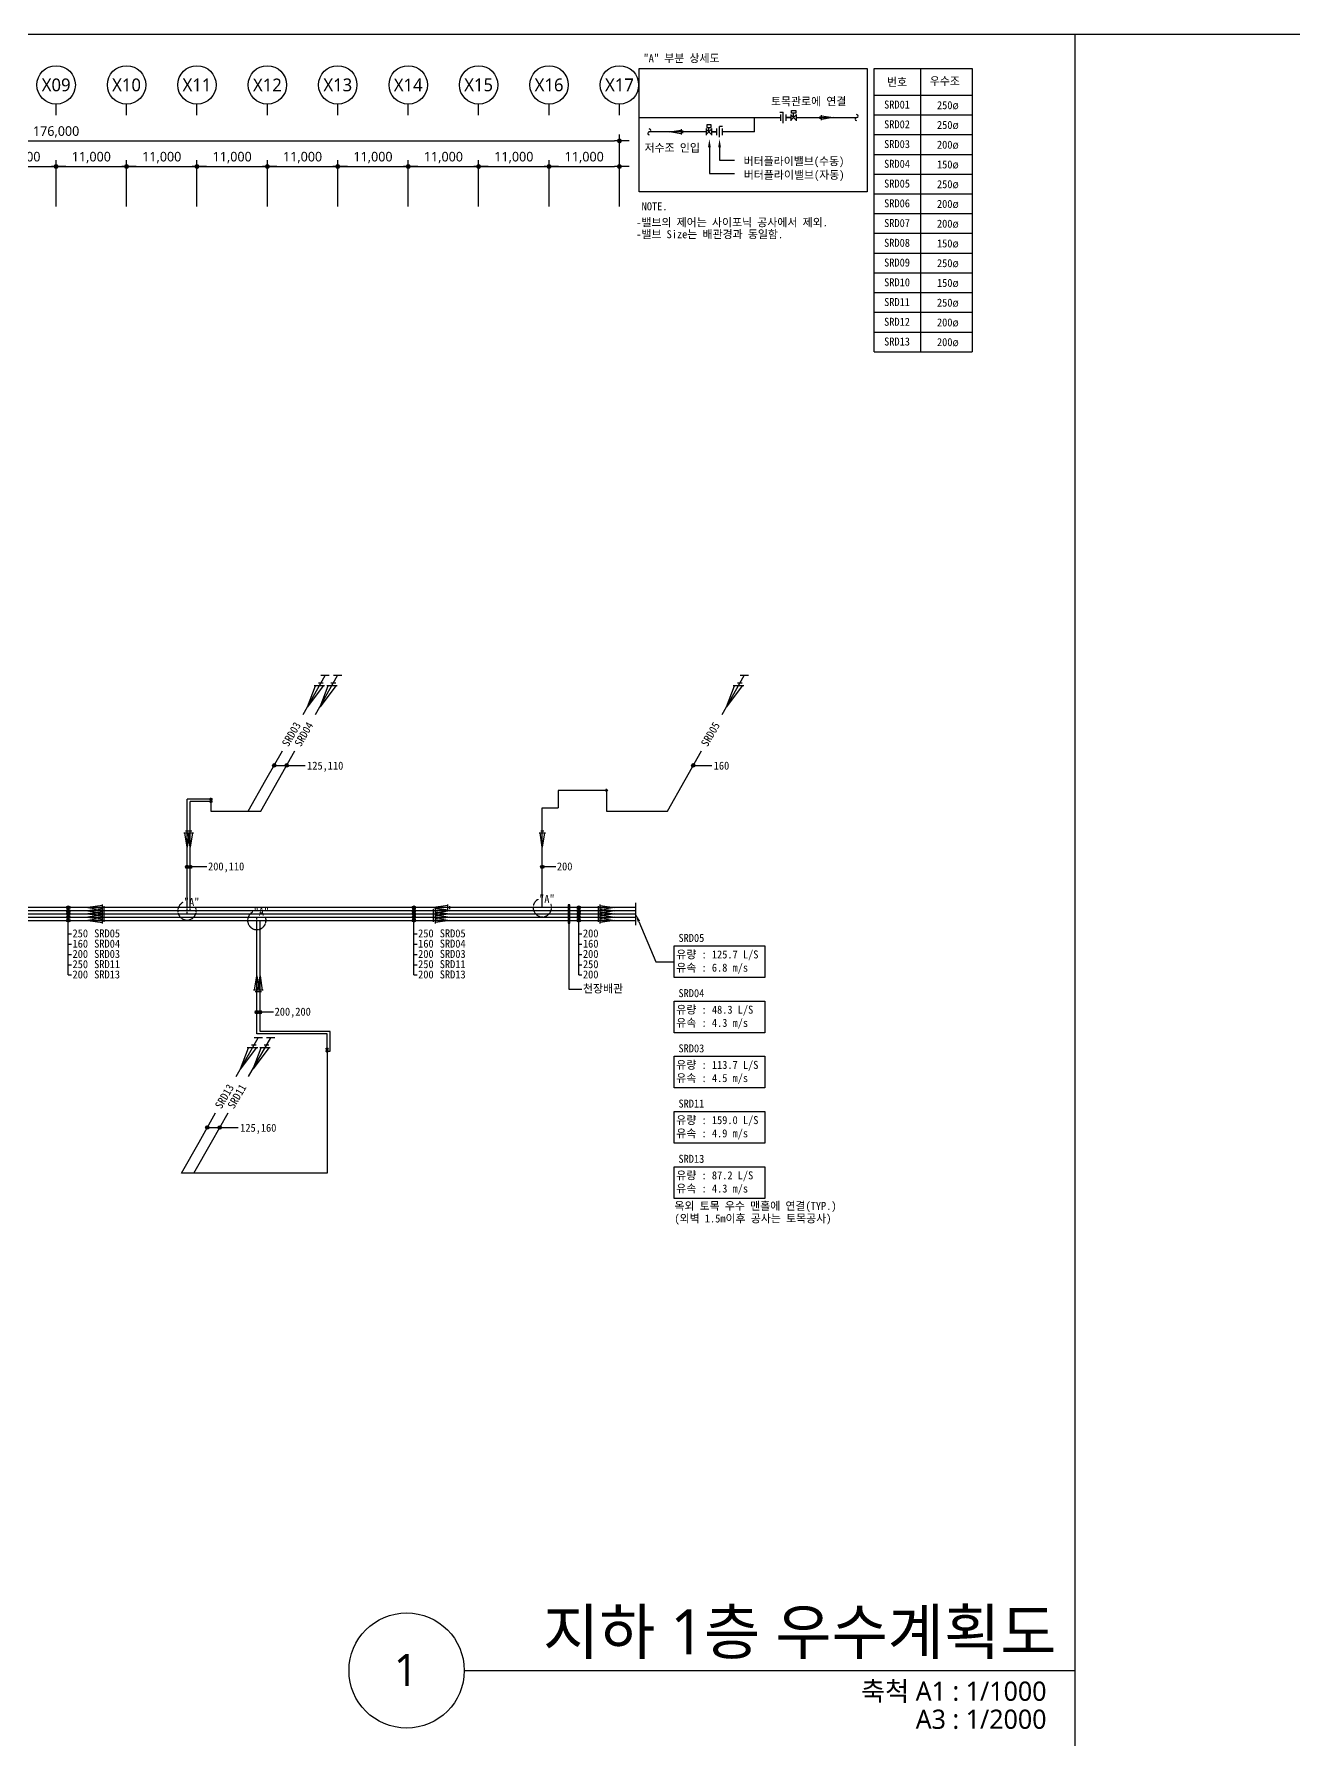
# Model space of a CAD drawing. Header units: millimetres. Extents: x 5104319 to 7084979, y 3076390 to 3633130.
# Drawn here: x 5301121 to 5497923, y 3366700 to 3633130 of the extents above; entities that cross this region are included whole.
import ezdxf
from ezdxf.enums import TextEntityAlignment as Align

# ---------------------------------------------------------------- set-up
doc = ezdxf.new("R2010")
doc.units = ezdxf.units.MM
doc.header["$PDMODE"] = 1
doc.linetypes.add('HID', pattern=[2.3, 1.5, -0.8])
doc.layers.get('Defpoints').update_dxf_attribs({"color": 140})
for name, color, linetype, lineweight in [('A-AXIS-BUBL', 7, 'Continuous', 25), ('A-DIMS', 7, 'Continuous', 25), ('A-XXXX-SYMB', 7, 'Continuous', 25), ('A-XXXX-TXT1', 3, 'Continuous', 25), ('A-XXXX-TXT2', 3, 'Continuous', 25)]:
    doc.layers.add(name, color=color, linetype=linetype, lineweight=lineweight)
for name, color, linetype in [('사이포닉0', 3, 'Continuous'), ('사이포닉1', 3, 'Continuous'), ('사이포닉2', 3, 'Continuous')]:
    doc.layers.add(name, color=color, linetype=linetype)
doc.styles.add('HY울릉도L', font='')
doc.styles.add('맑은고딕', font='malgun.ttf')
doc.styles.add('사이포닉', font='')
doc.styles.get('HY울릉도L').set_extended_font_data('Dotum')
doc.styles.get('사이포닉').set_extended_font_data('GulimChe')
doc.dimstyles.new('CDIM', dxfattribs={"dimtxt": 3, "dimasz": 1.5, "dimexe": 2, "dimexo": 1, "dimgap": 1, "dimtad": 1, "dimdec": 0, "dimrnd": 0.5, "dimzin": 0, "dimdsep": 32, "dimlunit": 6, "dimtxsty": 'HY울릉도L', "dimblk1": '_CIDOT', "dimblk2": '_CIDOT', "dimsah": 1, "dimcen": 5.5, "dimclrd": 2, "dimclre": 2, "dimclrt": 7, "dimadec": 0, "dimazin": 0, "dimtfac": 1, "dimtdec": 0, "dimtix": 1, "dimtmove": 2, "dimatfit": 1, "dimldrblk": '_CIDOT', "dimfxl": 1, "dimtolj": 1, "dimtzin": 0, "dimlwd": -1, "dimarcsym": 0})

# ---------------------------------------------------------------- blocks, each defined once
blk = doc.blocks.new('_CIDOT')
at = {"color": 0, "linetype": 'ByBlock'}
blk.add_line((2, 0), (-1, 0), dxfattribs=at)
at = {"color": 0, "linetype": 'ByBlock', "const_width": 0.5}
blk.add_lwpolyline([(-0.25, 0, 1), (0.25, 0, 1)], format="xyb", close=True, dxfattribs=at)
blk = doc.blocks.new('*D34')
at = {"layer": 'A-DIMS', "lineweight": -2, "transparency": 16777216}
for p, q in [((203693, 255621), (203693, 262871)), ((214693, 255621), (214693, 262871))]:
    blk.add_line(p, q, dxfattribs=at)
at = {"layer": 'A-DIMS', "transparency": 16777216}
blk.add_line((204443, 261871), (213943, 261871), dxfattribs=at)
at = {"layer": 'Defpoints', "color": 0, "transparency": 16777216}
for p in [(214693, 261871), (203693, 255121), (214693, 255121)]:
    blk.add_point(p, dxfattribs=at)
at = {"layer": 'A-DIMS', "transparency": 16777216, "xscale": 750, "yscale": 750, "zscale": 750, "rotation": 180}
blk.add_blockref('_CIDOT', (203693, 261871), dxfattribs=at)
at = {"layer": 'A-DIMS', "transparency": 16777216, "xscale": 750, "yscale": 750, "zscale": 750}
blk.add_blockref('_CIDOT', (214693, 261871), dxfattribs=at)
at = {"layer": 'A-DIMS', "color": 3, "transparency": 16777216, "insert": (209193, 263275), "char_height": 1500, "attachment_point": 5, "style": '맑은고딕'}
blk.add_mtext('\\A1;11,000', dxfattribs=at)
blk = doc.blocks.new('*D35')
at = {"layer": 'A-DIMS', "lineweight": -2, "transparency": 16777216}
for p, q in [((214693, 255621), (214693, 262871)), ((225693, 255621), (225693, 262871))]:
    blk.add_line(p, q, dxfattribs=at)
at = {"layer": 'A-DIMS', "transparency": 16777216}
blk.add_line((215443, 261871), (224943, 261871), dxfattribs=at)
at = {"layer": 'Defpoints', "color": 0, "transparency": 16777216}
for p in [(225693, 261871), (214693, 255121), (225693, 255121)]:
    blk.add_point(p, dxfattribs=at)
at = {"layer": 'A-DIMS', "transparency": 16777216, "xscale": 750, "yscale": 750, "zscale": 750, "rotation": 180}
blk.add_blockref('_CIDOT', (214693, 261871), dxfattribs=at)
at = {"layer": 'A-DIMS', "transparency": 16777216, "xscale": 750, "yscale": 750, "zscale": 750}
blk.add_blockref('_CIDOT', (225693, 261871), dxfattribs=at)
at = {"layer": 'A-DIMS', "color": 3, "transparency": 16777216, "insert": (220193, 263275), "char_height": 1500, "attachment_point": 5, "style": '맑은고딕'}
blk.add_mtext('\\A1;11,000', dxfattribs=at)
blk = doc.blocks.new('*D36')
at = {"layer": 'A-DIMS', "lineweight": -2, "transparency": 16777216}
for p, q in [((225693, 255621), (225693, 262871)), ((236693, 255621), (236693, 262871))]:
    blk.add_line(p, q, dxfattribs=at)
at = {"layer": 'A-DIMS', "transparency": 16777216}
blk.add_line((226443, 261871), (235943, 261871), dxfattribs=at)
at = {"layer": 'Defpoints', "color": 0, "transparency": 16777216}
for p in [(236693, 261871), (225693, 255121), (236693, 255121)]:
    blk.add_point(p, dxfattribs=at)
at = {"layer": 'A-DIMS', "transparency": 16777216, "xscale": 750, "yscale": 750, "zscale": 750, "rotation": 180}
blk.add_blockref('_CIDOT', (225693, 261871), dxfattribs=at)
at = {"layer": 'A-DIMS', "transparency": 16777216, "xscale": 750, "yscale": 750, "zscale": 750}
blk.add_blockref('_CIDOT', (236693, 261871), dxfattribs=at)
at = {"layer": 'A-DIMS', "color": 3, "transparency": 16777216, "insert": (231193, 263275), "char_height": 1500, "attachment_point": 5, "style": '맑은고딕'}
blk.add_mtext('\\A1;11,000', dxfattribs=at)
blk = doc.blocks.new('*D37')
at = {"layer": 'A-DIMS', "lineweight": -2, "transparency": 16777216}
for p, q in [((236693, 255621), (236693, 262871)), ((247693, 255621), (247693, 262871))]:
    blk.add_line(p, q, dxfattribs=at)
at = {"layer": 'A-DIMS', "transparency": 16777216}
blk.add_line((237443, 261871), (246943, 261871), dxfattribs=at)
at = {"layer": 'Defpoints', "color": 0, "transparency": 16777216}
for p in [(247693, 261871), (236693, 255121), (247693, 255121)]:
    blk.add_point(p, dxfattribs=at)
at = {"layer": 'A-DIMS', "transparency": 16777216, "xscale": 750, "yscale": 750, "zscale": 750, "rotation": 180}
blk.add_blockref('_CIDOT', (236693, 261871), dxfattribs=at)
at = {"layer": 'A-DIMS', "transparency": 16777216, "xscale": 750, "yscale": 750, "zscale": 750}
blk.add_blockref('_CIDOT', (247693, 261871), dxfattribs=at)
at = {"layer": 'A-DIMS', "color": 3, "transparency": 16777216, "insert": (242193, 263275), "char_height": 1500, "attachment_point": 5, "style": '맑은고딕'}
blk.add_mtext('\\A1;11,000', dxfattribs=at)
blk = doc.blocks.new('*D38')
at = {"layer": 'A-DIMS', "lineweight": -2, "transparency": 16777216}
for p, q in [((247693, 255621), (247693, 262871)), ((258693, 255621), (258693, 262871))]:
    blk.add_line(p, q, dxfattribs=at)
at = {"layer": 'A-DIMS', "transparency": 16777216}
blk.add_line((248443, 261871), (257943, 261871), dxfattribs=at)
at = {"layer": 'Defpoints', "color": 0, "transparency": 16777216}
for p in [(258693, 261871), (247693, 255121), (258693, 255121)]:
    blk.add_point(p, dxfattribs=at)
at = {"layer": 'A-DIMS', "transparency": 16777216, "xscale": 750, "yscale": 750, "zscale": 750, "rotation": 180}
blk.add_blockref('_CIDOT', (247693, 261871), dxfattribs=at)
at = {"layer": 'A-DIMS', "transparency": 16777216, "xscale": 750, "yscale": 750, "zscale": 750}
blk.add_blockref('_CIDOT', (258693, 261871), dxfattribs=at)
at = {"layer": 'A-DIMS', "color": 3, "transparency": 16777216, "insert": (253193, 263275), "char_height": 1500, "attachment_point": 5, "style": '맑은고딕'}
blk.add_mtext('\\A1;11,000', dxfattribs=at)
blk = doc.blocks.new('*D39')
at = {"layer": 'A-DIMS', "lineweight": -2, "transparency": 16777216}
for p, q in [((258693, 255621), (258693, 262871)), ((269693, 255621), (269693, 262871))]:
    blk.add_line(p, q, dxfattribs=at)
at = {"layer": 'A-DIMS', "transparency": 16777216}
blk.add_line((259443, 261871), (268943, 261871), dxfattribs=at)
at = {"layer": 'Defpoints', "color": 0, "transparency": 16777216}
for p in [(269693, 261871), (258693, 255121), (269693, 255121)]:
    blk.add_point(p, dxfattribs=at)
at = {"layer": 'A-DIMS', "transparency": 16777216, "xscale": 750, "yscale": 750, "zscale": 750, "rotation": 180}
blk.add_blockref('_CIDOT', (258693, 261871), dxfattribs=at)
at = {"layer": 'A-DIMS', "transparency": 16777216, "xscale": 750, "yscale": 750, "zscale": 750}
blk.add_blockref('_CIDOT', (269693, 261871), dxfattribs=at)
at = {"layer": 'A-DIMS', "color": 3, "transparency": 16777216, "insert": (264193, 263275), "char_height": 1500, "attachment_point": 5, "style": '맑은고딕'}
blk.add_mtext('\\A1;11,000', dxfattribs=at)
blk = doc.blocks.new('*D40')
at = {"layer": 'A-DIMS', "lineweight": -2, "transparency": 16777216}
for p, q in [((269693, 255621), (269693, 262871)), ((280693, 255621), (280693, 262871))]:
    blk.add_line(p, q, dxfattribs=at)
at = {"layer": 'A-DIMS', "transparency": 16777216}
blk.add_line((270443, 261871), (279943, 261871), dxfattribs=at)
at = {"layer": 'Defpoints', "color": 0, "transparency": 16777216}
for p in [(280693, 261871), (269693, 255121), (280693, 255121)]:
    blk.add_point(p, dxfattribs=at)
at = {"layer": 'A-DIMS', "transparency": 16777216, "xscale": 750, "yscale": 750, "zscale": 750, "rotation": 180}
blk.add_blockref('_CIDOT', (269693, 261871), dxfattribs=at)
at = {"layer": 'A-DIMS', "transparency": 16777216, "xscale": 750, "yscale": 750, "zscale": 750}
blk.add_blockref('_CIDOT', (280693, 261871), dxfattribs=at)
at = {"layer": 'A-DIMS', "color": 3, "transparency": 16777216, "insert": (275193, 263275), "char_height": 1500, "attachment_point": 5, "style": '맑은고딕'}
blk.add_mtext('\\A1;11,000', dxfattribs=at)
blk = doc.blocks.new('*D41')
at = {"layer": 'A-DIMS', "lineweight": -2, "transparency": 16777216}
for p, q in [((280693, 255621), (280693, 262871)), ((291693, 255621), (291693, 262871))]:
    blk.add_line(p, q, dxfattribs=at)
at = {"layer": 'A-DIMS', "transparency": 16777216}
blk.add_line((281443, 261871), (290943, 261871), dxfattribs=at)
at = {"layer": 'Defpoints', "color": 0, "transparency": 16777216}
for p in [(291693, 261871), (280693, 255121), (291693, 255121)]:
    blk.add_point(p, dxfattribs=at)
at = {"layer": 'A-DIMS', "transparency": 16777216, "xscale": 750, "yscale": 750, "zscale": 750, "rotation": 180}
blk.add_blockref('_CIDOT', (280693, 261871), dxfattribs=at)
at = {"layer": 'A-DIMS', "transparency": 16777216, "xscale": 750, "yscale": 750, "zscale": 750}
blk.add_blockref('_CIDOT', (291693, 261871), dxfattribs=at)
at = {"layer": 'A-DIMS', "color": 3, "transparency": 16777216, "insert": (286193, 263275), "char_height": 1500, "attachment_point": 5, "style": '맑은고딕'}
blk.add_mtext('\\A1;11,000', dxfattribs=at)
blk = doc.blocks.new('*D42')
at = {"layer": 'A-DIMS', "lineweight": -2, "transparency": 16777216}
for p, q in [((126693, 255621), (126693, 266871)), ((302693, 255621), (302693, 266871))]:
    blk.add_line(p, q, dxfattribs=at)
at = {"layer": 'A-DIMS', "transparency": 16777216}
blk.add_line((127443, 265871), (301943, 265871), dxfattribs=at)
at = {"layer": 'Defpoints', "color": 0, "transparency": 16777216}
for p in [(302693, 265871), (126693, 255121), (302693, 255121)]:
    blk.add_point(p, dxfattribs=at)
at = {"layer": 'A-DIMS', "transparency": 16777216, "xscale": 750, "yscale": 750, "zscale": 750, "rotation": 180}
blk.add_blockref('_CIDOT', (126693, 265871), dxfattribs=at)
at = {"layer": 'A-DIMS', "transparency": 16777216, "xscale": 750, "yscale": 750, "zscale": 750}
blk.add_blockref('_CIDOT', (302693, 265871), dxfattribs=at)
at = {"layer": 'A-DIMS', "color": 3, "transparency": 16777216, "insert": (214693, 267275), "char_height": 1500, "attachment_point": 5, "style": '맑은고딕'}
blk.add_mtext('\\A1;176,000', dxfattribs=at)
blk = doc.blocks.new('*D43')
at = {"layer": 'A-DIMS', "lineweight": -2, "transparency": 16777216}
for p, q in [((291693, 255621), (291693, 262871)), ((302693, 255621), (302693, 262871))]:
    blk.add_line(p, q, dxfattribs=at)
at = {"layer": 'A-DIMS', "transparency": 16777216}
blk.add_line((292443, 261871), (301943, 261871), dxfattribs=at)
at = {"layer": 'Defpoints', "color": 0, "transparency": 16777216}
for p in [(302693, 261871), (291693, 255121), (302693, 255121)]:
    blk.add_point(p, dxfattribs=at)
at = {"layer": 'A-DIMS', "transparency": 16777216, "xscale": 750, "yscale": 750, "zscale": 750, "rotation": 180}
blk.add_blockref('_CIDOT', (291693, 261871), dxfattribs=at)
at = {"layer": 'A-DIMS', "transparency": 16777216, "xscale": 750, "yscale": 750, "zscale": 750}
blk.add_blockref('_CIDOT', (302693, 261871), dxfattribs=at)
at = {"layer": 'A-DIMS', "color": 3, "transparency": 16777216, "insert": (297193, 263275), "char_height": 1500, "attachment_point": 5, "style": '맑은고딕'}
blk.add_mtext('\\A1;11,000', dxfattribs=at)
blk = doc.blocks.new('RISER2')
at = {"color": 1}
for p, q in [((491, 654), (0, 0)), ((0, 0), (251, 654))]:
    blk.add_line(p, q, dxfattribs=at)
at = {"color": 2}
for p, q in [((534, 654), (209, 654)), ((491, 735), (343, 735))]:
    blk.add_line(p, q, dxfattribs=at)
blk = doc.blocks.new('VALD01')
at = {"color": 2}
for p, q in [((-1.96, 0.7), (2.54, 0)), ((2.54, 0), (-1.96, -0.7))]:
    blk.add_line(p, q, dxfattribs=at)
for points in [[(-2.54, -0.48), (-2.54, 0.48)], [(-1.96, -1), (-1.96, 1)]]:
    blk.add_lwpolyline(points, dxfattribs=at)
blk = doc.blocks.new('DIM(210222)')
for p, q in [((214693, 269870.6), (214693, 271620.6)), ((225693, 269870.6), (225693, 271620.6)), ((236693, 269870.6), (236693, 271620.6)), ((247693, 269870.6), (247693, 271620.6)), ((258693, 269870.6), (258693, 271620.6)), ((269693, 269870.6), (269693, 271620.6)), ((280693, 269870.6), (280693, 271620.6)), ((291693, 269870.6), (291693, 271620.6)), ((302693, 269870.6), (302693, 271620.6))]:
    blk.add_line(p, q)
at = {"layer": 'A-AXIS-BUBL', "ltscale": 0.2}
for centre in [(214693, 274620.6), (225693, 274620.6), (236693, 274620.6), (247693, 274620.6), (258693, 274620.6), (269693, 274620.6), (280693, 274620.6), (291693, 274620.6), (302693, 274620.6)]:
    blk.add_circle(centre, 3000, dxfattribs=at)
at = {"layer": 'A-XXXX-TXT2', "ltscale": 0.2, "style": '맑은고딕'}
for s, p in [('X09', (214693, 274620.6)), ('X10', (225693, 274620.6)), ('X11', (236693, 274620.6)), ('X12', (247693, 274620.6)), ('X13', (258693, 274620.6)), ('X14', (269693, 274620.6)), ('X15', (280693, 274620.6)), ('X16', (291693, 274620.6)), ('X17', (302693, 274620.6))]:
    blk.add_text(s, height=2000, dxfattribs=at).set_placement(p, align=Align.MIDDLE)
at = {"layer": 'A-DIMS'}
for p1, p2, distance, picture, middle in [((126693, 255120.6), (302693, 255120.6), 10750, '*D42', (214693, 267275.5)), ((203693, 255120.6), (214693, 255120.6), 6750, '*D34', (209193, 263275.5)), ((214693, 255120.6), (225693, 255120.6), 6750, '*D35', (220193, 263275.5)), ((225693, 255120.6), (236693, 255120.6), 6750, '*D36', (231193, 263275.5)), ((236693, 255120.6), (247693, 255120.6), 6750, '*D37', (242193, 263275.5)), ((247693, 255120.6), (258693, 255120.6), 6750, '*D38', (253193, 263275.5)), ((258693, 255120.6), (269693, 255120.6), 6750, '*D39', (264193, 263275.5)), ((269693, 255120.6), (280693, 255120.6), 6750, '*D40', (275193, 263275.5)), ((280693, 255120.6), (291693, 255120.6), 6750, '*D41', (286193, 263275.5)), ((291693, 255120.6), (302693, 255120.6), 6750, '*D43', (297193, 263275.5))]:
    dim = blk.add_aligned_dim(p1=p1, p2=p2, distance=distance, dimstyle='CDIM', override={"dimscale": 500, "dimtxsty": '맑은고딕', "dimclrd": 256, "dimclre": 256, "dimclrt": 3}, dxfattribs=at)
    dim.commit()
    dim.dimension.update_dxf_attribs({"geometry": picture, "text_midpoint": middle})

msp = doc.modelspace()

# ---------------------------------------------------------------- linework, layer by layer
for p, q in [((5104318.8, 3633130.2), (5823068.8, 3633130.2)), ((5463693.8, 3633130.2), (5463693.8, 3096930.2))]:
    msp.add_line(p, q)
at = {"layer": 'A-XXXX-SYMB'}
msp.add_line((5368315.3, 3377530.2), (5463693.8, 3377530.2), dxfattribs=at)
msp.add_circle((5359315.3, 3377530.2), 9000, dxfattribs=at)
at = {"layer": '사이포닉0', "color": 1}
for p, q in [((5390772.5, 3515010.8), (5390322.5, 3515010.8)), ((5390547.5, 3514785.8), (5390547.5, 3515235.8)), ((5328978.7, 3513614.4), (5328528.7, 3513614.4)), ((5328978.7, 3513264.4), (5328528.7, 3513264.4)), ((5328753.7, 3513389.4), (5328753.7, 3513839.4)), ((5328753.7, 3513039.4), (5328753.7, 3513489.4)), ((5328119.5, 3503053.4), (5325011.8, 3503053.4)), ((5382619.5, 3503053.4), (5380511.8, 3503053.4)), ((5306465.5, 3486179.7), (5306465.5, 3496700.8)), ((5360453.7, 3486179.7), (5360453.7, 3496700.8)), ((5386202.5, 3486179.7), (5386202.5, 3496700.8)), ((5384667.9, 3494266.6), (5384667.9, 3483967.5)), ((5306465.5, 3492593.1), (5306950, 3492593.1)), ((5306465.5, 3490989.8), (5306950, 3490989.8)), ((5360453.7, 3492593.1), (5360938.2, 3492593.1)), ((5360453.7, 3490989.8), (5360938.2, 3490989.8)), ((5386202.5, 3492593.1), (5386687, 3492593.1)), ((5386202.5, 3490989.8), (5386687, 3490989.8)), ((5306465.5, 3489386.4), (5306950, 3489386.4)), ((5306465.5, 3487783), (5306950, 3487783)), ((5360453.7, 3489386.4), (5360938.2, 3489386.4)), ((5360453.7, 3487783), (5360938.2, 3487783)), ((5386202.5, 3489386.4), (5386687, 3489386.4)), ((5386202.5, 3487783), (5386687, 3487783)), ((5306465.5, 3486179.7), (5306950, 3486179.7)), ((5360453.7, 3486179.7), (5360938.2, 3486179.7)), ((5386202.5, 3486179.7), (5386687, 3486179.7)), ((5384667.9, 3483967.5), (5386687, 3483967.5)), ((5338519.5, 3480365.8), (5335911.8, 3480365.8)), ((5347115.5, 3474634.7), (5346665.5, 3474634.7)), ((5347115.5, 3474284.7), (5346665.5, 3474284.7)), ((5346890.5, 3474409.7), (5346890.5, 3474859.7)), ((5346890.5, 3474059.7), (5346890.5, 3474509.7))]:
    msp.add_line(p, q, dxfattribs=at)
at = {"layer": '사이포닉0'}
for p, q in [((5328753.7, 3513614.4), (5325011.8, 3513614.4)), ((5325011.8, 3496850.8), (5325011.8, 3513614.4)), ((5328753.7, 3513264.4), (5325511.8, 3513264.4)), ((5325511.8, 3496850.8), (5325511.8, 3513264.4)), ((5380511.8, 3496700.8), (5380511.8, 3512300.8)), ((5380511.8, 3512300.8), (5383011.8, 3512300.8)), ((5395111.8, 3496700.8), (5284761.8, 3496700.8)), ((5395111.8, 3496200.8), (5284761.8, 3496200.8)), ((5284761.8, 3495700.8), (5395111.8, 3495700.8)), ((5325011.8, 3496350.8), (5325011.8, 3496550.8)), ((5325011.8, 3495700.8), (5325011.8, 3496050.8)), ((5325511.8, 3496200.8), (5325511.8, 3496550.8)), ((5284761.8, 3495200.8), (5395111.8, 3495200.8)), ((5284761.8, 3494700.8), (5395111.8, 3494700.8)), ((5335911.8, 3494850.8), (5335911.8, 3495200.8)), ((5335911.8, 3477000.8), (5335911.8, 3494550.8)), ((5336411.8, 3477350.8), (5336411.8, 3494700.8)), ((5346890.5, 3477000.8), (5335911.8, 3477000.8)), ((5347390.5, 3477350.8), (5336411.8, 3477350.8)), ((5346890.5, 3474634.7), (5346890.5, 3477000.8)), ((5347390.5, 3474284.7), (5347390.5, 3477350.8)), ((5346890.5, 3474284.7), (5347390.5, 3474284.7))]:
    msp.add_line(p, q, dxfattribs=at)
msp.add_lwpolyline([(5390547.5, 3515010.8), (5383011.8, 3515010.8), (5383011.8, 3512300.8)], dxfattribs=at)
at = {"layer": '사이포닉0', "color": 1, "elevation": 0}
msp.add_lwpolyline([(5384798.7, 3494266.6), (5384798.7, 3497135), (5384537, 3497135), (5384537, 3494266.6)], close=True, dxfattribs=at)
at = {"layer": '사이포닉0'}
for centre in [(5390547.5, 3515010.8), (5328753.7, 3513614.4), (5328753.7, 3513264.4), (5346890.5, 3474634.7), (5346890.5, 3474284.7)]:
    msp.add_circle(centre, 150, dxfattribs=at)
at = {"layer": '사이포닉0', "color": 1}
for centre, radius in [((5325011.8, 3503053.4), 265.8), ((5325011.8, 3503053.4), 181.3), ((5325511.8, 3503053.4), 265.8), ((5325511.8, 3503053.4), 181.3), ((5380511.8, 3503053.4), 265.8), ((5380511.8, 3503053.4), 181.3), ((5306465.5, 3496700.8), 265.8), ((5306465.5, 3496200.8), 265.8), ((5306465.5, 3495700.8), 265.8), ((5306465.5, 3496700.8), 181.3), ((5306465.5, 3496200.8), 181.3), ((5306465.5, 3495700.8), 181.3), ((5360453.7, 3496700.8), 265.8), ((5360453.7, 3496200.8), 265.8), ((5360453.7, 3495700.8), 265.8), ((5360453.7, 3496700.8), 181.3), ((5360453.7, 3496200.8), 181.3), ((5360453.7, 3495700.8), 181.3), ((5386202.5, 3496700.8), 265.8), ((5386202.5, 3496200.8), 265.8), ((5386202.5, 3495700.8), 265.8), ((5386202.5, 3496700.8), 181.3), ((5386202.5, 3496200.8), 181.3), ((5386202.5, 3495700.8), 181.3), ((5306465.5, 3495200.8), 265.8), ((5306465.5, 3494700.8), 265.8), ((5306465.5, 3495200.8), 181.3), ((5306465.5, 3494700.8), 181.3), ((5360453.7, 3495200.8), 265.8), ((5360453.7, 3494700.8), 265.8), ((5360453.7, 3495200.8), 181.3), ((5360453.7, 3494700.8), 181.3), ((5386202.5, 3495200.8), 265.8), ((5386202.5, 3494700.8), 265.8), ((5386202.5, 3495200.8), 181.3), ((5386202.5, 3494700.8), 181.3), ((5335911.8, 3480365.8), 265.8), ((5335911.8, 3480365.8), 181.3), ((5336411.8, 3480365.8), 265.8), ((5336411.8, 3480365.8), 181.3)]:
    msp.add_circle(centre, radius, dxfattribs=at)
at = {"layer": '사이포닉1', "color": 2}
for p, q in [((5343142.6, 3526863.2), (5346587.1, 3532932.1)), ((5345091.8, 3526863.2), (5348536.3, 3532932.1)), ((5408608.9, 3526863.2), (5412053.4, 3532932.1)), ((5337338.6, 3516637.1), (5339925.6, 3521195.2)), ((5339287.8, 3516637.1), (5341874.8, 3521195.2)), ((5402804.9, 3516637.1), (5405391.9, 3521195.2)), ((5332685, 3470299.7), (5336129.5, 3476368.5)), ((5334634.2, 3470299.7), (5338078.7, 3476368.5)), ((5326881, 3460073.5), (5329468, 3464631.7)), ((5328830.2, 3460073.5), (5331417.2, 3464631.7))]:
    msp.add_line(p, q, dxfattribs=at)
at = {"layer": '사이포닉1', "color": 1}
for p, q in [((5347236.4, 3532932.1), (5345937.8, 3532932.1)), ((5347236.4, 3532932.1), (5345937.8, 3532932.1)), ((5347236.4, 3532932.1), (5345937.8, 3532932.1)), ((5349185.6, 3532932.1), (5347886.9, 3532932.1)), ((5349185.6, 3532932.1), (5347886.9, 3532932.1)), ((5349185.6, 3532932.1), (5347886.9, 3532932.1)), ((5412702.7, 3532932.1), (5411404, 3532932.1)), ((5412702.7, 3532932.1), (5411404, 3532932.1)), ((5412702.7, 3532932.1), (5411404, 3532932.1)), ((5338632.1, 3518916.1), (5343472, 3518916.1)), ((5404098.4, 3518916.1), (5406989.1, 3518916.1)), ((5334581.3, 3511779), (5337338.6, 3516637.1)), ((5336530.4, 3511779), (5339287.8, 3516637.1)), ((5400047.5, 3511779), (5402804.9, 3516637.1)), ((5336778.8, 3476368.5), (5335480.2, 3476368.5)), ((5336778.8, 3476368.5), (5335480.2, 3476368.5)), ((5336778.8, 3476368.5), (5335480.2, 3476368.5)), ((5338728, 3476368.5), (5337429.3, 3476368.5)), ((5338728, 3476368.5), (5337429.3, 3476368.5)), ((5338728, 3476368.5), (5337429.3, 3476368.5)), ((5328174.5, 3462352.6), (5333014.4, 3462352.6)), ((5324123.7, 3455215.4), (5326881, 3460073.5)), ((5326072.8, 3455215.4), (5328830.2, 3460073.5))]:
    msp.add_line(p, q, dxfattribs=at)
for points in [[(5390547.5, 3515010.8), (5390547.5, 3511779), (5400047.5, 3511779)], [(5328753.7, 3513614.4), (5328753.7, 3511779), (5336530.4, 3511779)], [(5346890.5, 3474284.7), (5346890.5, 3455215.4), (5324123.7, 3455215.4)]]:
    msp.add_lwpolyline(points, dxfattribs=at)
for centre, radius in [((5338632.1, 3518916.1), 265.8), ((5338632.1, 3518916.1), 181.3), ((5340581.3, 3518916.1), 265.8), ((5340581.3, 3518916.1), 181.3), ((5404098.4, 3518916.1), 265.8), ((5404098.4, 3518916.1), 181.3), ((5328174.5, 3462352.6), 265.8), ((5328174.5, 3462352.6), 181.3), ((5330123.7, 3462352.6), 265.8), ((5330123.7, 3462352.6), 181.3)]:
    msp.add_circle(centre, radius, dxfattribs=at)
at = {"layer": '사이포닉2', "color": 1}
for p, q in [((5432338, 3583509.3), (5432338, 3627763.7)), ((5432338, 3627763.7), (5447645.8, 3627763.7)), ((5439647.6, 3583509.3), (5439647.6, 3627763.7)), ((5432338, 3623606), (5447645.8, 3623606)), ((5400388.9, 3617857.8, 0), (5402189.4, 3618137.8, 0)), ((5424140.1, 3620369, 0), (5425940.6, 3620089, 0)), ((5425940.6, 3620089, 0), (5424140.1, 3619809, 0)), ((5432338, 3620521.7), (5447645.8, 3620521.7)), ((5402189.4, 3617577.8, 0), (5400388.9, 3617857.8, 0)), ((5432338, 3617437.3), (5447645.8, 3617437.3)), ((5432338, 3614352.9), (5447645.8, 3614352.9)), ((5432338, 3611268.6), (5447645.8, 3611268.6)), ((5432442.7, 3608184.2), (5447750.5, 3608184.2)), ((5432338, 3605099.9), (5447645.8, 3605099.9)), ((5432338, 3602015.5), (5447645.8, 3602015.5)), ((5432338, 3598931.1), (5447645.8, 3598931.1)), ((5432338, 3595846.8), (5447645.8, 3595846.8)), ((5432338, 3592762.4), (5447645.8, 3592762.4)), ((5432338, 3589678), (5447645.8, 3589678)), ((5432338, 3586593.7), (5447645.8, 3586593.7)), ((5432338, 3583509.3), (5447645.8, 3583509.3))]:
    msp.add_line(p, q, dxfattribs=at)
at = {"layer": '사이포닉2', "color": 1, "ltscale": 10}
for p, q in [((5447645.8, 3627763.7), (5447645.8, 3583509.3)), ((5395111.8, 3493950.8), (5395111.8, 3497450.8))]:
    msp.add_line(p, q, dxfattribs=at)
at = {"layer": '사이포닉2', "color": 2, "linetype": 'Continuous'}
for p, q in [((5417622, 3620936, 0), (5418130.1, 3620936, 0)), ((5418130.1, 3619242.1, 0), (5418130.1, 3620936, 0)), ((5419427.4, 3620766.6, 0), (5419427.4, 3621190, 0)), ((5419427.4, 3621190, 0), (5420104.9, 3621190, 0)), ((5420104.9, 3621190, 0), (5420104.9, 3620766.6, 0)), ((5406108.9, 3617434.3, 0), (5406955.8, 3618281.2, 0)), ((5406108.9, 3618281.2, 0), (5406955.8, 3617434.3, 0)), ((5406871.2, 3618958.8, 0), (5406193.6, 3618958.8, 0)), ((5406193.6, 3618958.8, 0), (5406193.6, 3618535.3, 0)), ((5406193.6, 3618535.3, 0), (5406871.2, 3618535.3, 0)), ((5406532.4, 3617857.8, 0), (5406532.4, 3618535.3, 0)), ((5406871.2, 3618535.3, 0), (5406871.2, 3618958.8, 0)), ((5408168.4, 3617010.8, 0), (5408168.4, 3618704.7, 0)), ((5408676.5, 3618704.7, 0), (5408168.4, 3618704.7, 0)), ((5420189.6, 3620512.5, 0), (5419342.7, 3619665.5, 0)), ((5420189.6, 3619665.5, 0), (5419342.7, 3620512.5, 0)), ((5420104.9, 3620766.6, 0), (5419427.4, 3620766.6, 0)), ((5419766.1, 3620089, 0), (5419766.1, 3620766.6, 0))]:
    msp.add_line(p, q, dxfattribs=at)
at = {"layer": '사이포닉2'}
for p, q in [((5395620.6, 3620089, 0), (5417706.7, 3620089, 0)), ((5418553.6, 3620089, 0), (5419342.7, 3620089, 0)), ((5418553.6, 3620089, 0), (5419342.7, 3620089, 0)), ((5420189.6, 3620089, 0), (5429614.4, 3620089, 0)), ((5406108.9, 3617857.8, 0), (5397224.5, 3617857.8, 0)), ((5407744.9, 3617857.8, 0), (5406955.8, 3617857.8, 0)), ((5413669.1, 3617857.8, 0), (5408591.8, 3617857.8, 0))]:
    msp.add_line(p, q, dxfattribs=at)
at = {"layer": '사이포닉2', "color": 2}
for p, q in [((5402189.4, 3618257.8, 0), (5402189.4, 3617457.8, 0)), ((5423910.2, 3619897, 0), (5423910.2, 3620281, 0)), ((5424140.1, 3619689, 0), (5424140.1, 3620489, 0)), ((5402419.2, 3618049.8, 0), (5402419.2, 3617665.8, 0))]:
    msp.add_line(p, q, dxfattribs=at)
at = {"layer": '사이포닉2', "color": 3, "linetype": 'Continuous'}
for p, q in [((5406108.9, 3618365.9, 0), (5406108.9, 3617349.6, 0)), ((5406955.8, 3618365.9, 0), (5406955.8, 3617349.6, 0)), ((5407744.9, 3618365.9, 0), (5407744.9, 3617349.6, 0)), ((5408591.8, 3618365.9, 0), (5408591.8, 3617349.6, 0)), ((5413669.1, 3617857.8, 0), (5413669.1, 3620089, 0)), ((5417706.7, 3620597.2, 0), (5417706.7, 3619580.9, 0)), ((5418553.6, 3620597.2, 0), (5418553.6, 3619580.9, 0)), ((5419342.7, 3620089, 0), (5418553.6, 3620089, 0)), ((5419342.7, 3620597.2, 0), (5419342.7, 3619580.9, 0)), ((5420189.6, 3620597.2, 0), (5420189.6, 3619580.9, 0)), ((5406955.8, 3617857.8, 0), (5407744.9, 3617857.8, 0))]:
    msp.add_line(p, q, dxfattribs=at)
at = {"layer": '사이포닉2', "color": 1, "linetype": 'Continuous'}
for p, q in [((5406610.8, 3615467.3, 0), (5406610.8, 3611334.6, 0)), ((5408205.8, 3615893.1, 0), (5408206.9, 3613417.5, 0)), ((5408206.9, 3613417.5, 0), (5410554.7, 3613417.5, 0)), ((5406610.8, 3611334.6, 0), (5410554.7, 3611334.6, 0))]:
    msp.add_line(p, q, dxfattribs=at)
at = {"layer": '사이포닉2', "color": 1, "ltscale": 10}
msp.add_lwpolyline([(5395620.6, 3627763.7), (5431252.9, 3627763.7), (5431252.9, 3608520.8), (5395620.6, 3608520.8)], close=True, dxfattribs=at)
at = {"layer": '사이포닉2', "color": 1, "linetype": 'Continuous', "elevation": 0}
msp.add_lwpolyline([(5395593.8, 3494547.5), (5398226.2, 3488248.6), (5401100.5, 3488248.6)], dxfattribs=at)
for points in [[(5401100.5, 3490721.4), (5415295.4, 3490721.4), (5415295.4, 3485775.8), (5401100.5, 3485775.8)], [(5401100.5, 3482096), (5415295.4, 3482096), (5415295.4, 3477150.4), (5401100.5, 3477150.4)], [(5401100.5, 3473470.7), (5415295.4, 3473470.7), (5415295.4, 3468525.1), (5401100.5, 3468525.1)], [(5401100.5, 3464845.3), (5415295.4, 3464845.3), (5415295.4, 3459899.7), (5401100.5, 3459899.7)], [(5401100.5, 3456219.9), (5415295.4, 3456219.9), (5415295.4, 3451274.3), (5401100.5, 3451274.3)]]:
    msp.add_lwpolyline(points, close=True, dxfattribs=at)
at = {"layer": '사이포닉2', "color": 6, "linetype": 'Continuous'}
for centre, start, end in [((5397224.5, 3618090.2, 0), 270, 90), ((5429614.4, 3619856.6, 0), 90, 270), ((5429614.4, 3620321.4, 0), 270, 90), ((5397224.5, 3617625.4, 0), 90, 270)]:
    msp.add_arc(centre, 232.4, start, end, dxfattribs=at)
at = {"layer": '사이포닉2', "color": 1, "linetype": 'HID'}
for centre in [(5325011, 3496200.8), (5335911.8, 3494700.8), (5380511.8, 3496700.8)]:
    msp.add_arc(centre, 1444.3, 115.79199, 20.254098, dxfattribs=at)
at = {"layer": '사이포닉2', "color": 1, "linetype": 'Continuous'}
for points in [[(5406823.7, 3615467.4, 0), (5406610.8, 3616742.9, 0), (5406398.5, 3615467.3, 0)], [(5408416.6, 3615467.8, 0), (5408203.7, 3616743.2, 0), (5407991.5, 3615467.7, 0)], [(5395786, 3494627.8), (5395111.8, 3495700.8), (5395401.6, 3494467.1)]]:
    msp.add_solid(points, dxfattribs=at)

# ---------------------------------------------------------------- block references
msp.add_blockref('DIM(210222)', (5089868.8, 3350580.2))
at = {"layer": '사이포닉0', "xscale": 500, "yscale": 500, "zscale": 500}
for p, rotation in [((5325011.8, 3507395.7), 270), ((5325511.8, 3507395.7), 270), ((5380511.8, 3507395.7), 270), ((5335911.8, 3484790.7), 90), ((5336411.8, 3484790.7), 90)]:
    msp.add_blockref('VALD01', p, dxfattribs=dict(at, rotation=rotation))
at = {"layer": '사이포닉0', "yscale": 500, "zscale": 500}
for p, xscale in [((5310807.9, 3496700.8), -500), ((5310807.9, 3496200.8), -500), ((5310807.9, 3495700.8), -500), ((5310807.9, 3495200.8), -500), ((5364796, 3496200.8), 500), ((5364796, 3495700.8), 500), ((5364796, 3495200.8), 500), ((5364796.2, 3496700.8), -500), ((5390544.8, 3496700.8), 500), ((5390544.8, 3496200.8), 500), ((5390544.8, 3495700.8), 500), ((5390544.8, 3495200.8), 500), ((5310807.9, 3494700.8), -500), ((5364796, 3494700.8), 500), ((5390544.8, 3494700.8), 500)]:
    msp.add_blockref('VALD01', p, dxfattribs=dict(at, xscale=xscale))
at = {"layer": '사이포닉1', "color": 2, "xscale": 5, "yscale": 5, "zscale": 5}
for p in [(5343834.3, 3528081.9), (5345783.5, 3528081.9), (5409300.6, 3528081.9), (5333376.7, 3471518.4), (5335325.9, 3471518.4)]:
    msp.add_blockref('RISER2', p, dxfattribs=at)

# ---------------------------------------------------------------- texts
at = {"layer": 'A-XXXX-TXT1', "style": '맑은고딕'}
msp.add_text('지하 1층 우수계획도', height=7000, dxfattribs=at).set_placement((5460835.7, 3377983), align=Align.BOTTOM_RIGHT)
msp.add_text('1', height=5000, dxfattribs=at).set_placement((5359199.8, 3377637), align=Align.MIDDLE)
for s, p in [('축척 A1 : 1/1000', (5459278.2, 3375807.4)), ('A3 : 1/2000', (5459278.2, 3371429.1))]:
    msp.add_text(s, height=3000, dxfattribs=at).set_placement(p, align=Align.TOP_RIGHT)
at = {"layer": '사이포닉0', "color": 2, "style": '사이포닉'}
for s, p in [('200,110', (5328293.7, 3502508.5, 0)), ('200', (5382793.7, 3502508.5, 0)), ('250', (5307124.3, 3492048.2, 0)), ('SRD05', (5310505.2, 3492048.2, 0)), ('250', (5361112.4, 3492048.2, 0)), ('SRD05', (5364493.3, 3492048.2, 0)), ('200', (5386861.2, 3492048.2, 0)), ('160', (5307124.3, 3490444.9, 0)), ('SRD04', (5310505.2, 3490444.9, 0)), ('160', (5361112.4, 3490444.9, 0)), ('SRD04', (5364493.3, 3490444.9, 0)), ('160', (5386861.2, 3490444.9, 0)), ('200', (5307124.3, 3488841.5, 0)), ('250', (5307124.3, 3487238.2, 0)), ('SRD03', (5310505.2, 3488841.5, 0)), ('SRD11', (5310505.2, 3487238.2, 0)), ('200', (5361112.4, 3488841.5, 0)), ('250', (5361112.4, 3487238.2, 0)), ('SRD03', (5364493.3, 3488841.5, 0)), ('SRD11', (5364493.3, 3487238.2, 0)), ('200', (5386861.2, 3488841.5, 0)), ('250', (5386861.2, 3487238.2, 0)), ('200', (5307124.3, 3485634.8, 0)), ('SRD13', (5310505.2, 3485634.8, 0)), ('200', (5361112.4, 3485634.8, 0)), ('SRD13', (5364493.3, 3485634.8, 0)), ('200', (5386861.2, 3485634.8, 0)), ('천장배관', (5386861.2, 3483422.6, 0)), ('200,200', (5338693.7, 3479820.9, 0))]:
    msp.add_text(s, height=1250, dxfattribs=at).set_placement(p)
at = {"layer": '사이포닉1', "color": 2, "style": '사이포닉'}
for s, p in [('SRD03', (5340834.6, 3521714.7)), ('SRD04', (5342783.8, 3521714.7)), ('SRD05', (5406300.9, 3521714.7)), ('SRD13', (5330377, 3465151.1)), ('SRD11', (5332326.2, 3465151.1))]:
    msp.add_text(s, height=1250, rotation=60.000001, dxfattribs=at).set_placement(p)
for s, p in [('125,110', (5343772.2, 3518245.1)), ('160', (5407289.3, 3518245.1)), ('125,160', (5333314.6, 3461681.6))]:
    msp.add_text(s, height=1250, dxfattribs=at).set_placement(p)
at = {"layer": '사이포닉2', "color": 2, "style": '사이포닉'}
for s, p in [('"A" 부분 상세도', (5396317.3, 3628743.1, 0)), ('-밸브의 제어는 사이포닉 공사에서 제외.', (5395176.1, 3603097.9, 0)), ('-밸브 Size는 배관경과 동일함.', (5395176.1, 3601244.2, 0)), ('"A"', (5324511.5, 3496934.1)), ('"A"', (5380012.3, 3497434.1)), ('"A"', (5335412.3, 3495434.1)), ('SRD05', (5401777.1, 3491334.8)), ('유량 : 125.7 L/S', (5401440.1, 3488756.7)), ('유속 : 6.8 m/s', (5401440.1, 3486696.1)), ('SRD04', (5401777.1, 3482709.4)), ('유량 : 48.3 L/S', (5401440.1, 3480131.3)), ('유속 : 4.3 m/s', (5401440.1, 3478070.7)), ('SRD03', (5401777.1, 3474084.1)), ('유량 : 113.7 L/S', (5401440.1, 3471506)), ('유속 : 4.5 m/s', (5401440.1, 3469445.3)), ('SRD11', (5401777.1, 3465458.7)), ('유량 : 159.0 L/S', (5401440.1, 3462880.6)), ('유속 : 4.9 m/s', (5401440.1, 3460820)), ('유량 : 87.2 L/S', (5401440.1, 3454255.2)), ('SRD13', (5401777.1, 3456833.3)), ('유속 : 4.3 m/s', (5401440.1, 3452194.6)), ('옥외 토목 우수 맨홀에 연결(TYP.)', (5401147, 3449473.9)), ('(외벽 1.5m이후 공사는 토목공사)', (5401147, 3447517.4))]:
    msp.add_text(s, height=1250, dxfattribs=at).set_placement(p)
for s, p in [('번호', (5435930.1, 3625021.3)), ('우수조', (5443388, 3625173.8)), ('토목관로에 연결', (5422126.6, 3622005.7, 0)), ('SRD01', (5435928.1, 3621500.9)), ('250ø', (5443868.2, 3621405.2)), ('SRD02', (5435928.1, 3618416.5)), ('250ø', (5443868.2, 3618320.9)), ('저수조 인입', (5400806.5, 3614752.1, 0)), ('SRD03', (5435928.1, 3615332.2)), ('200ø', (5443868.2, 3615236.5)), ('버터플라이밸브(수동)', (5419819.1, 3612652.6, 0)), ('SRD04', (5435928.1, 3612247.8)), ('150ø', (5443868.2, 3612152.1)), ('버터플라이밸브(자동)', (5419845.7, 3610516.2, 0)), ('SRD05', (5435928.1, 3609163.4)), ('250ø', (5443868.2, 3609067.8)), ('NOTE.', (5398053.1, 3605607.9, 0)), ('SRD06', (5435928.1, 3606079.1)), ('200ø', (5443868.2, 3605983.4)), ('SRD07', (5435928.1, 3602994.7)), ('200ø', (5443868.2, 3602899.1)), ('SRD08', (5435928.1, 3599910.4)), ('150ø', (5443868.2, 3599814.7)), ('SRD09', (5435928.1, 3596826)), ('250ø', (5443868.2, 3596730.3)), ('SRD10', (5435928.1, 3593741.6)), ('150ø', (5443868.2, 3593646)), ('SRD11', (5435928.1, 3590657.3)), ('250ø', (5443868.2, 3590561.6)), ('SRD12', (5435928.1, 3587572.9)), ('200ø', (5443868.2, 3587477.3)), ('SRD13', (5435928.1, 3584488.6)), ('200ø', (5443868.2, 3584392.9))]:
    msp.add_text(s, height=1250, dxfattribs=at).set_placement(p, align=Align.CENTER)

doc.saveas('drawing.dxf')
